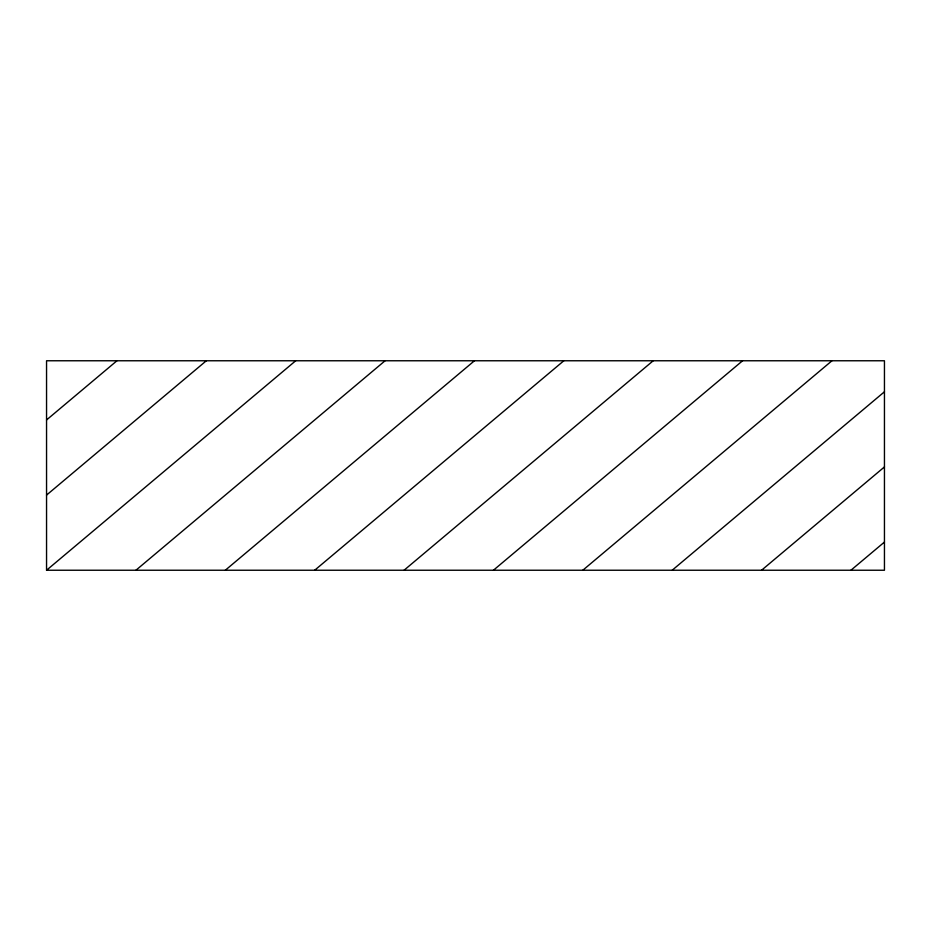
<?xml version="1.0" encoding="UTF-8"?>
<svg xmlns="http://www.w3.org/2000/svg" width="931" height="931" viewBox="0 0 931 931"><rect width="100%" height="100%" fill="white"/><g stroke="black" fill="none" stroke-linecap="round" stroke-linejoin="round"><path stroke-width="1.4" d="M46.55 419.951L116.957 360.763M46.55 495.094L206.333 360.763M46.55 570.238L884.45 570.238L884.45 360.763L46.55 360.763L46.55 570.238L295.709 360.763M135.926 570.238L385.085 360.763M225.302 570.238L474.461 360.763M314.678 570.238L563.837 360.763M404.054 570.238L653.213 360.763M493.43 570.238L742.589 360.763M582.806 570.238L831.965 360.763M672.182 570.238L884.45 391.776M761.558 570.238L884.45 466.92M850.934 570.238L884.45 542.063"/></g></svg>
